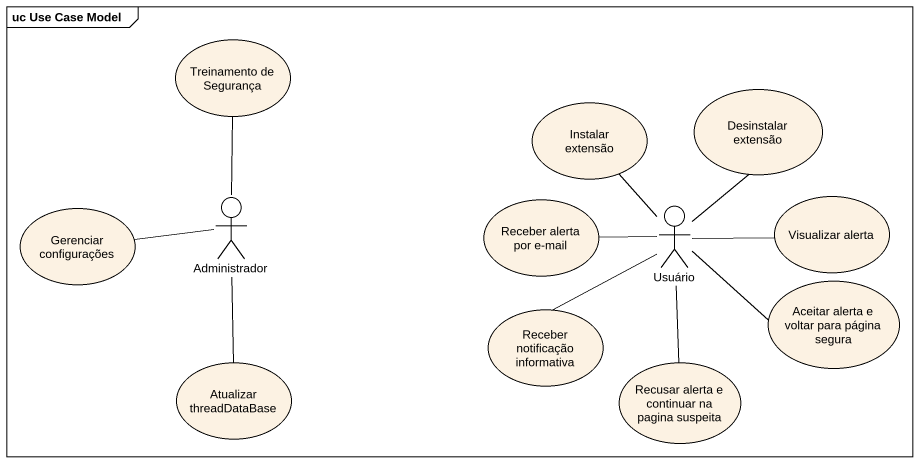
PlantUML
@startuml
mainframe uc Use Case Model
usecase "Treinamento de Segurança" as Treinamento_de_Segurança
usecase "Instalar extensão" as Instalar_extensão
usecase "Desinstalar extensão" as Desinstalar_extensão
usecase "Gerenciar configurações" as Gerenciar_configurações
actor Administrador
usecase "Receber alerta por e-mail" as Receber_alerta_por_e_mail
actor Usuário
usecase "Visualizar alerta" as Visualizar_alerta
usecase "Aceitar alerta e voltar para página segura" as Aceitar_alerta_e_voltar
usecase "Receber notificação informativa" as Receber_notificação
usecase "Atualizar threadDataBase" as Atualizar_threadDataBase
usecase "Recusar alerta e continuar na pagina suspeita" as Recusar_alerta_e_continuar
Administrador -up- Treinamento_de_Segurança
Administrador -left- Gerenciar_configurações
Administrador -- Atualizar_threadDataBase
Usuário -up- Instalar_extensão
Usuário -up- Desinstalar_extensão
Usuário -left- Receber_alerta_por_e_mail
Usuário -right- Visualizar_alerta
Usuário -right- Aceitar_alerta_e_voltar
Usuário -- Receber_notificação
Usuário -- Recusar_alerta_e_continuar
@enduml
